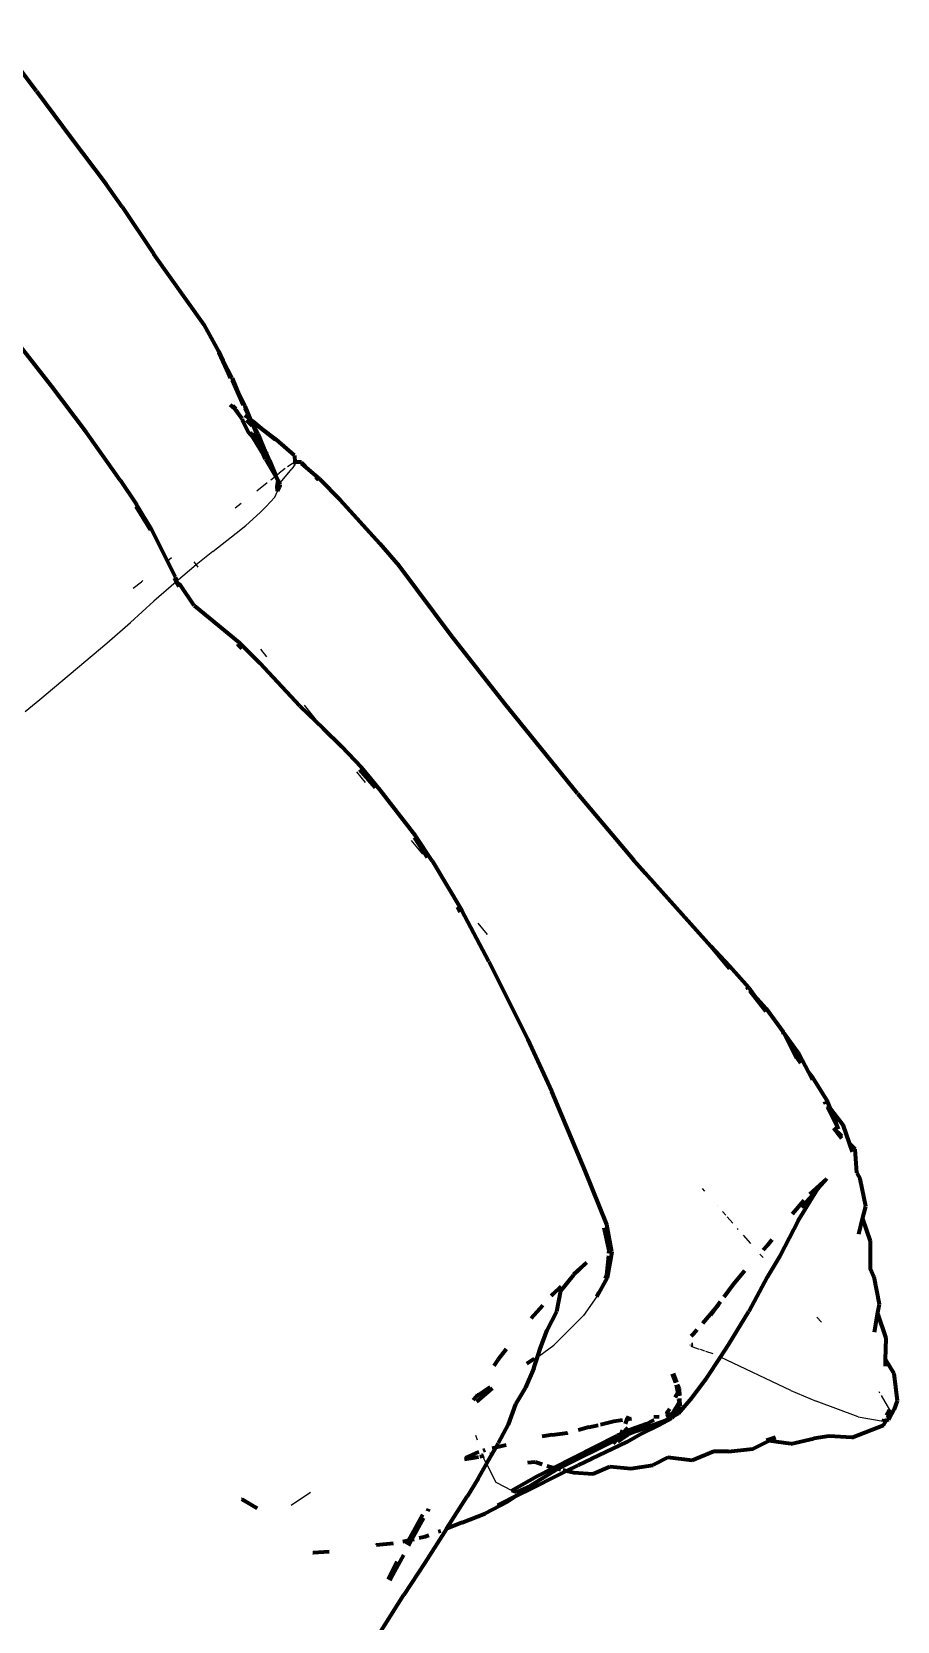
# Model space of a CAD drawing. Header units: millimetres. Extents: x 4307 to 31003, y 2809 to 20009.
# Drawn here: x 7253.3 to 7415.3, y 9174.7 to 9472.3 of the extents above; entities that cross this region are included whole.
import ezdxf

# ---------------------------------------------------------------- set-up
doc = ezdxf.new("R2010")
doc.units = ezdxf.units.MM
doc.layers.add('ProfileEdges', color=7, linetype='Continuous')

msp = doc.modelspace()

# ---------------------------------------------------------------- linework, layer by layer
for p, q in [((7302.57, 9391.74), (7302.07, 9391.44)), ((7298.06, 9388.45), (7298.91, 9389.13)), ((7298.91, 9389.13), (7299.02, 9389.21)), ((7299.02, 9389.21), (7299.61, 9389.68)), ((7300.75, 9390.56), (7299.61, 9389.68)), ((7299.89, 9387.94), (7302, 9390.47)), ((7302.07, 9391.44), (7301.15, 9390.86)), ((7302.6, 9391.38), (7302, 9390.47)), ((7295.41, 9386.36), (7297.4, 9387.93)), ((7298.79, 9385.19), (7299.33, 9386.31)), ((7299.27, 9387.22), (7299.68, 9387.69)), ((7299.68, 9387.69), (7299.89, 9387.94)), ((7291.39, 9383.21), (7292.49, 9384.07)), ((7296.07, 9382.35), (7297.19, 9383.44)), ((7297.19, 9383.44), (7298.79, 9385.19)), ((7291.54, 9378.48), (7293.36, 9379.86)), ((7296.07, 9382.35), (7293.36, 9379.86)), ((7287.18, 9375.02), (7291.54, 9378.48)), ((7279.45, 9373.83), (7278.71, 9373.24)), ((7287.18, 9375.02), (7284.11, 9372.5)), ((7284.11, 9372.5), (7280.31, 9369.37)), ((7283.65, 9373.11), (7284.11, 9372.5)), ((7284.11, 9372.5), (7284.42, 9372.09)), ((7272.29, 9368.13), (7273.84, 9369.36)), ((7274.13, 9369.59), (7273.84, 9369.36)), ((7280.31, 9369.37), (7276.14, 9365.71)), ((7271.81, 9361.74), (7276.14, 9365.71)), ((7267.38, 9357.86), (7271.81, 9361.74)), ((7254.81, 9347.29), (7267.38, 9357.86)), ((7297.31, 9355.28), (7296.16, 9356.76)), ((7252.05, 9345.08), (7254.81, 9347.29)), ((7307.82, 9341.87), (7304.37, 9346.27)), ((7315.76, 9331.75), (7314.16, 9333.79)), ((7324.34, 9320.94), (7324.66, 9320.53)), ((7324.66, 9320.53), (7326.41, 9318.37)), ((7338.58, 9303.32), (7336.83, 9305.46)), ((7379.25, 9255.29), (7378.85, 9255.75)), ((7381.65, 9252.55), (7381.63, 9252.58)), ((7383.24, 9250.74), (7382.61, 9251.46)), ((7384.53, 9249.27), (7383.47, 9250.48)), ((7385.55, 9248.1), (7385.4, 9248.27)), ((7387.86, 9245.46), (7386.49, 9247.02)), ((7390.18, 9242.81), (7389.6, 9243.48)), ((7359.08, 9235.53), (7356.58, 9231.98)), ((7351.02, 9226.44), (7356.58, 9231.98)), ((7401.11, 9230.73), (7400.23, 9231.7)), ((7348.22, 9224.35), (7351.02, 9226.44)), ((7376.67, 9226.22), (7378.24, 9225.7)), ((7378.38, 9225.65), (7379.22, 9225.37)), ((7379.38, 9225.32), (7380.75, 9224.87)), ((7347.94, 9224.18), (7346.01, 9223)), ((7348.22, 9224.35), (7347.94, 9224.18)), ((7381.82, 9224.38), (7381.86, 9224.36)), ((7395.35, 9217.91), (7382.21, 9224.2)), ((7374.37, 9216.92), (7374.21, 9217.62)), ((7374.57, 9215.85), (7374.47, 9216.36)), ((7395.35, 9217.91), (7400.1, 9215.93)), ((7411.85, 9217.73), (7411.97, 9217.53)), ((7412.28, 9217), (7413.87, 9214.31)), ((7407.99, 9213.01), (7400.1, 9215.93)), ((7407.99, 9213.01), (7412.65, 9212.19)), ((7336.39, 9209.58), (7336.69, 9208.72)), ((7337.55, 9206.22), (7337.56, 9206.17)), ((7337.65, 9205.92), (7337.74, 9205.66)), ((7337.74, 9205.66), (7337.92, 9205.13)), ((7337.92, 9205.13), (7338.24, 9204.52)), ((7338.3, 9204.41), (7338.42, 9204.19)), ((7338.42, 9204.19), (7340.18, 9200.8)), ((7301.87, 9196.48), (7305.45, 9198.9)), ((7340.18, 9200.8), (7343.17, 9199.23))]:
    msp.add_line(p, q)
at = {"layer": 'ProfileEdges', "lineweight": 211}
for p, q in [((7254.22, 9461.18), (7245.83, 9472.32)), ((7254.22, 9461.18), (7260.68, 9452.45)), ((7260.68, 9452.45), (7267.23, 9443.78)), ((7270.25, 9439.52), (7267.23, 9443.78)), ((7270.25, 9439.52), (7276.17, 9430.69)), ((7285.58, 9417.48), (7276.17, 9430.69)), ((7256.98, 9405.99), (7246.87, 9418.8)), ((7288.35, 9412.47), (7285.58, 9417.48)), ((7289.12, 9410.71), (7288.35, 9412.47)), ((7288.3, 9412.27), (7290.51, 9407.55)), ((7289.12, 9410.71), (7288.3, 9412.27)), ((7290.8, 9407.5), (7289.12, 9410.71)), ((7290.51, 9407.55), (7289.12, 9410.71)), ((7290.8, 9407.5), (7291.48, 9405.81)), ((7290.85, 9407.11), (7292.86, 9402.41)), ((7291.48, 9405.81), (7290.85, 9407.11)), ((7263.53, 9397.29), (7256.98, 9405.99)), ((7293.25, 9402.23), (7291.48, 9405.81)), ((7291.48, 9405.81), (7292.86, 9402.41)), ((7290.58, 9402.34), (7290.46, 9402.48)), ((7290.58, 9402.34), (7291.48, 9401.5)), ((7291.15, 9401.97), (7290.58, 9402.34)), ((7291.48, 9401.73), (7290.93, 9402.29)), ((7291.15, 9401.97), (7290.93, 9402.29)), ((7291.48, 9401.73), (7291.15, 9401.97)), ((7291.48, 9401.5), (7291.15, 9401.97)), ((7291.48, 9401.5), (7291.83, 9401.16)), ((7292.66, 9399.84), (7291.48, 9401.5)), ((7294.22, 9399.73), (7293.16, 9400.5)), ((7293.23, 9401.87), (7294.22, 9399.73)), ((7294.34, 9399.68), (7293.23, 9401.87)), ((7294.34, 9399.68), (7293.25, 9402.23)), ((7292.66, 9399.84), (7292.72, 9399.7)), ((7292.72, 9399.7), (7293.79, 9397.38)), ((7292.96, 9399.36), (7292.72, 9399.7)), ((7294.5, 9398.64), (7293.53, 9399.64)), ((7293.58, 9399.51), (7294.5, 9398.64)), ((7294.22, 9399.73), (7295.38, 9397.24)), ((7294.34, 9399.68), (7294.22, 9399.73)), ((7294.36, 9399.63), (7294.34, 9399.68)), ((7295.68, 9397.02), (7294.36, 9399.63)), ((7295.38, 9397.24), (7294.36, 9399.63)), ((7294.73, 9399.36), (7294.36, 9399.63)), ((7296.29, 9398.08), (7294.73, 9399.36)), ((7298.91, 9395.92), (7294.8, 9399.2)), ((7294.8, 9399.2), (7296.29, 9398.08)), ((7298.91, 9395.92), (7296.29, 9398.08)), ((7296.29, 9398.08), (7299.11, 9395.95)), ((7269.83, 9388.4), (7263.53, 9397.29)), ((7294.8, 9396.23), (7293.79, 9397.38)), ((7294.16, 9397.29), (7294.59, 9396.75)), ((7294.8, 9396.23), (7294.16, 9397.29)), ((7294.74, 9397.25), (7295.52, 9395.6)), ((7296.67, 9393.15), (7294.8, 9396.23)), ((7295.71, 9395.19), (7294.8, 9396.23)), ((7294.91, 9396.36), (7295.52, 9395.6)), ((7295.52, 9395.6), (7295.57, 9395.52)), ((7295.57, 9395.52), (7295.71, 9395.19)), ((7295.57, 9395.52), (7297.15, 9393.56)), ((7297.15, 9393.56), (7295.68, 9397.02)), ((7295.77, 9395.12), (7295.71, 9395.19)), ((7295.77, 9395.12), (7296.96, 9392.67)), ((7296.67, 9393.15), (7295.77, 9395.12)), ((7297.15, 9393.56), (7295.77, 9395.12)), ((7302.5, 9392.97), (7299.11, 9395.95)), ((7296.96, 9392.67), (7296.67, 9393.15)), ((7297.05, 9392.33), (7296.67, 9393.15)), ((7297.05, 9392.33), (7298.91, 9389.13)), ((7297.17, 9393.52), (7297.15, 9393.56)), ((7297.8, 9392.04), (7297.17, 9393.52)), ((7297.17, 9393.52), (7297.35, 9393.32)), ((7297.8, 9392.04), (7299.02, 9389.21)), ((7302.5, 9392.97), (7302.57, 9391.74)), ((7303.77, 9391.76), (7302.57, 9391.74)), ((7302.6, 9391.38), (7302.57, 9391.74)), ((7303.77, 9391.76), (7305.19, 9390.3)), ((7298.91, 9389.13), (7299.44, 9388.25)), ((7299.02, 9389.21), (7299.44, 9388.25)), ((7305.19, 9390.3), (7303.81, 9391.49)), ((7307.22, 9388.55), (7305.19, 9390.3)), ((7306.56, 9388.89), (7306.5, 9388.92)), ((7306.56, 9388.89), (7306.98, 9388.46)), ((7269.83, 9388.4), (7272.94, 9383.85)), ((7299.27, 9387.22), (7299.44, 9388.25)), ((7299.33, 9386.31), (7299.27, 9387.22)), ((7299.66, 9387.05), (7299.33, 9386.31)), ((7299.44, 9388.25), (7299.48, 9388.5)), ((7299.44, 9388.25), (7299.48, 9388.15)), ((7299.48, 9388.15), (7299.51, 9388.1)), ((7299.51, 9388.1), (7299.68, 9387.69)), ((7299.77, 9387.48), (7299.66, 9387.05)), ((7299.68, 9387.69), (7299.77, 9387.48)), ((7311.06, 9384.7), (7307.22, 9388.55)), ((7275.45, 9379.18), (7272.87, 9383.45)), ((7275.75, 9379.19), (7272.94, 9383.85)), ((7311.06, 9384.7), (7318.44, 9376.54)), ((7275.45, 9379.18), (7275.53, 9379.01)), ((7278.71, 9373.24), (7275.75, 9379.19)), ((7318.44, 9376.54), (7322.06, 9372.31)), ((7280.23, 9370.19), (7278.71, 9373.24)), ((7325.4, 9367.88), (7322.06, 9372.31)), ((7280, 9370), (7280.31, 9369.37)), ((7280.23, 9370.19), (7280.31, 9369.37)), ((7280.89, 9368.49), (7280.31, 9369.37)), ((7280.31, 9369.37), (7281.16, 9368.72)), ((7283.7, 9364.92), (7281.16, 9368.72)), ((7331.81, 9359.3), (7325.4, 9367.88)), ((7283.7, 9364.92), (7292.11, 9357.98)), ((7341.82, 9346.49), (7331.81, 9359.3)), ((7291.8, 9357.71), (7291.91, 9357.62)), ((7291.91, 9357.62), (7292.62, 9356.86)), ((7295.97, 9354.09), (7292.11, 9357.98)), ((7303.46, 9346.07), (7295.97, 9354.09)), ((7303.46, 9346.07), (7307.82, 9341.87)), ((7355.43, 9329.69), (7341.82, 9346.49)), ((7307.82, 9341.87), (7311.3, 9338.52)), ((7315.01, 9334.55), (7311.3, 9338.52)), ((7314.63, 9334.2), (7317.6, 9330.81)), ((7318.5, 9330.35), (7315.01, 9334.55)), ((7325.18, 9321.71), (7318.5, 9330.35)), ((7355.43, 9329.69), (7365.96, 9317.32)), ((7324.9, 9321.45), (7327.32, 9317.74)), ((7328.25, 9317.11), (7325.18, 9321.71)), ((7368.19, 9314.69), (7365.7, 9317.45)), ((7365.96, 9317.32), (7380.4, 9301.11)), ((7328.25, 9317.11), (7333.83, 9307.81)), ((7333.49, 9307.52), (7333.01, 9308.4)), ((7338.87, 9298.27), (7333.83, 9307.81)), ((7380.4, 9301.11), (7383.88, 9296.96)), ((7383.92, 9297.41), (7380.4, 9301.11)), ((7338.87, 9298.27), (7346.14, 9283.67)), ((7387.49, 9293.34), (7383.92, 9297.41)), ((7387.4, 9293.16), (7387.14, 9293.49)), ((7387.14, 9293.49), (7387.41, 9293.19)), ((7387.49, 9293.34), (7388.46, 9292.02)), ((7387.68, 9292.9), (7388.46, 9292.02)), ((7390.69, 9288.99), (7387.75, 9292.72)), ((7388.46, 9292.02), (7390.73, 9289.48)), ((7388.46, 9292.02), (7390.69, 9288.99)), ((7390.73, 9289.48), (7393.96, 9285.11)), ((7393.86, 9285), (7394.01, 9284.71)), ((7393.98, 9284.94), (7393.9, 9285.05)), ((7394.17, 9284.69), (7393.96, 9285.11)), ((7396.92, 9280.94), (7394.17, 9284.69)), ((7396.41, 9280.15), (7394.17, 9284.69)), ((7350.67, 9273.91), (7346.14, 9283.67)), ((7397.24, 9279.24), (7396.11, 9280.86)), ((7396.11, 9280.86), (7397.2, 9279.44)), ((7398.73, 9277.47), (7396.92, 9280.94)), ((7398.73, 9277.47), (7399.44, 9276.56)), ((7399.46, 9276.08), (7398.73, 9277.47)), ((7399.44, 9276.56), (7402.3, 9271.91)), ((7356.87, 9259.08), (7350.67, 9273.91)), ((7401.95, 9271.62), (7401.74, 9272.05)), ((7401.74, 9272.05), (7402.02, 9271.68)), ((7404.28, 9266.86), (7402.26, 9270.99)), ((7402.27, 9271.35), (7402.78, 9270.69)), ((7402.78, 9270.69), (7402.3, 9271.91)), ((7402.78, 9270.69), (7405.09, 9267.67)), ((7404.28, 9266.86), (7402.78, 9270.69)), ((7404.97, 9265.54), (7403.45, 9267.04)), ((7404.94, 9265.11), (7403.45, 9267.04)), ((7405.09, 9267.67), (7406.29, 9264.24)), ((7407.41, 9263.13), (7406.29, 9264.24)), ((7406.29, 9264.24), (7406.85, 9262.63)), ((7407.72, 9258.69), (7407.41, 9263.13)), ((7360.91, 9249.04), (7356.87, 9259.08)), ((7407.72, 9258.69), (7408.37, 9257.56)), ((7396.74, 9249.72), (7400.42, 9255.67)), ((7397.36, 9252.25), (7400.42, 9255.67)), ((7398.91, 9254.7), (7402.13, 9257.58)), ((7400.42, 9255.67), (7400.53, 9255.84)), ((7402.13, 9257.58), (7400.53, 9255.84)), ((7409.42, 9252.46), (7408.37, 9257.56)), ((7395.68, 9251.02), (7397.85, 9253.56)), ((7408.82, 9250.09), (7409.42, 9252.46)), ((7361.85, 9243.88), (7360.91, 9249.04)), ((7396.74, 9249.72), (7393.36, 9243.22)), ((7408.1, 9247.2), (7408.82, 9250.09)), ((7408.82, 9250.09), (7410.21, 9245.88)), ((7361.39, 9244.17), (7360.43, 9248.38)), ((7391.15, 9245.3), (7391.87, 9246.21)), ((7391.83, 9246.04), (7391.15, 9245.3)), ((7410.21, 9245.88), (7410.22, 9240.78)), ((7360.95, 9239.51), (7361.29, 9243.15)), ((7361.85, 9243.88), (7360.99, 9239.06)), ((7361.33, 9243.58), (7361.39, 9244.17)), ((7390.2, 9244.27), (7390.96, 9245.06)), ((7391.15, 9245.3), (7390.96, 9245.06)), ((7393.36, 9243.22), (7390.97, 9239.15)), ((7354.73, 9239.56), (7357.18, 9241.9)), ((7354.74, 9239.71), (7357.18, 9241.9)), ((7384.66, 9237.87), (7386.79, 9240.42)), ((7410.91, 9239.25), (7410.22, 9240.78)), ((7410.22, 9240.78), (7410.22, 9240.64)), ((7352.32, 9237.42), (7350.87, 9236.02)), ((7352.36, 9236.6), (7354.73, 9239.56)), ((7352.36, 9236.6), (7352.41, 9236.85)), ((7360.99, 9239.06), (7359.08, 9235.53)), ((7360.66, 9238.88), (7360.95, 9239.51)), ((7382.9, 9235.5), (7384.66, 9237.87)), ((7390.97, 9239.15), (7387.52, 9232.76)), ((7410.91, 9239.25), (7411.89, 9234.12)), ((7348.95, 9233.85), (7346.8, 9231.43)), ((7350.87, 9236.02), (7350.54, 9235.65)), ((7351.6, 9232.76), (7352.36, 9236.6)), ((7359.08, 9235.53), (7359.47, 9236.35)), ((7381.42, 9233.49), (7382.23, 9234.59)), ((7381.83, 9233.98), (7381.42, 9233.49)), ((7411.89, 9234.12), (7411.61, 9232.52)), ((7349.8, 9229.25), (7351.6, 9232.76)), ((7378.91, 9230.57), (7381.42, 9233.49)), ((7380.4, 9232.12), (7381.42, 9233.49)), ((7383.72, 9226.5), (7387.52, 9232.76)), ((7411.61, 9232.52), (7410.97, 9228.87)), ((7413.24, 9227.71), (7411.61, 9232.52)), ((7348.5, 9225.92), (7349.8, 9229.25)), ((7376.7, 9228.11), (7377.17, 9228.55)), ((7377.17, 9228.55), (7377.87, 9229.36)), ((7342.07, 9225.67), (7340.53, 9223.68)), ((7347.94, 9224.18), (7348.5, 9225.92)), ((7376.76, 9226.42), (7376.77, 9226.46)), ((7377.04, 9226.49), (7376.77, 9226.46)), ((7382.21, 9224.2), (7383.72, 9226.5)), ((7413.11, 9223.68), (7413.24, 9227.71)), ((7340.53, 9223.68), (7339.8, 9222.57)), ((7347.27, 9222.11), (7345.7, 9218.51)), ((7345.99, 9223.02), (7347.35, 9223.93)), ((7347.27, 9222.11), (7347.94, 9224.18)), ((7379.68, 9220.33), (7382.21, 9224.2)), ((7413.07, 9222.52), (7413.11, 9223.68)), ((7413.11, 9223.68), (7414.67, 9221.11)), ((7373.85, 9219.41), (7373.24, 9221.05)), ((7373.33, 9221.15), (7373.98, 9219.46)), ((7374.22, 9217.73), (7373.99, 9218.98)), ((7374.13, 9219.07), (7374.47, 9218.2)), ((7376.85, 9216.57), (7379.68, 9220.33)), ((7414.67, 9221.11), (7415.28, 9215.99)), ((7335.95, 9216.21), (7336.56, 9216.89)), ((7339.1, 9218.02), (7336.52, 9215.83)), ((7336.67, 9217.11), (7336.56, 9216.89)), ((7336.56, 9216.89), (7336.71, 9217)), ((7336.67, 9217.11), (7336.71, 9217.14)), ((7336.71, 9217), (7339.08, 9218.62)), ((7339.52, 9218.32), (7339.1, 9218.02)), ((7345.7, 9218.51), (7343.84, 9215.36)), ((7374.21, 9217.62), (7373.65, 9216.64)), ((7373.81, 9216.7), (7374.21, 9217.62)), ((7374.2, 9217.7), (7374.22, 9217.73)), ((7374.21, 9217.62), (7374.2, 9217.7)), ((7374.33, 9216.91), (7374.21, 9217.62)), ((7374.47, 9218.2), (7374.22, 9217.73)), ((7376.85, 9216.57), (7374.31, 9213.57)), ((7374.52, 9215.77), (7374.43, 9216.32)), ((7374.47, 9218.2), (7374.54, 9216.99)), ((7374.57, 9216.46), (7374.57, 9215.85)), ((7415.28, 9215.99), (7414.71, 9214.43)), ((7343.84, 9215.36), (7342.46, 9211.58)), ((7364.77, 9212.56), (7365, 9213.13)), ((7373.35, 9213.08), (7371.87, 9212.33)), ((7373.28, 9213.68), (7372.01, 9213.09)), ((7372.08, 9213.51), (7372.76, 9214.53)), ((7372.29, 9214.03), (7372.12, 9213.7)), ((7373.35, 9213.08), (7373.12, 9212.74)), ((7373.28, 9213.68), (7374.52, 9215.77)), ((7374.65, 9214.95), (7373.35, 9213.08)), ((7374.31, 9213.57), (7373.35, 9213.08)), ((7374.52, 9215.77), (7374.57, 9215.85)), ((7374.65, 9214.95), (7374.52, 9215.77)), ((7374.57, 9215.85), (7374.65, 9214.95)), ((7413.29, 9213.31), (7413.87, 9214.31)), ((7413.49, 9212.81), (7413.81, 9213.38)), ((7414.71, 9214.43), (7413.64, 9212.46)), ((7413.81, 9213.38), (7413.87, 9214.31)), ((7342.46, 9211.58), (7340.63, 9208.06)), ((7350.68, 9209.67), (7353.59, 9210.03)), ((7353.59, 9210.03), (7353.47, 9209.96)), ((7357.6, 9211.05), (7355.57, 9210.53)), ((7357.6, 9211.05), (7359.33, 9211.48)), ((7359.76, 9211.58), (7362.26, 9212.2)), ((7362.26, 9212.2), (7363.9, 9212.43)), ((7364.19, 9210.08), (7363.42, 9209.06)), ((7363.66, 9209.86), (7363.92, 9210.49)), ((7364.78, 9210.9), (7363.95, 9209.98)), ((7364.19, 9210.08), (7363.95, 9209.98)), ((7364.78, 9210.9), (7364.19, 9210.08)), ((7365.51, 9210.61), (7364.19, 9210.08)), ((7364.41, 9212.51), (7364.77, 9212.56)), ((7364.43, 9211.73), (7364.77, 9212.56)), ((7364.77, 9212.56), (7365.55, 9212.67)), ((7364.84, 9210.92), (7364.78, 9210.9)), ((7368.28, 9211.62), (7364.86, 9209.7)), ((7366.54, 9210.36), (7364.86, 9209.7)), ((7368.28, 9211.62), (7365.51, 9210.61)), ((7366.54, 9210.36), (7371.87, 9212.33)), ((7367.22, 9209.74), (7370.66, 9211.48)), ((7369.47, 9212.29), (7368.28, 9211.62)), ((7368.91, 9211.85), (7368.28, 9211.62)), ((7369.76, 9212.38), (7369.47, 9212.29)), ((7370.74, 9213), (7369.73, 9212.97)), ((7370.66, 9211.48), (7373.12, 9212.74)), ((7406.8, 9209.17), (7412.73, 9211.44)), ((7412.65, 9212.19), (7412.87, 9212.58)), ((7413.24, 9212.35), (7412.65, 9212.19)), ((7412.73, 9211.44), (7413.24, 9212.35)), ((7413.24, 9212.35), (7413.33, 9212.51)), ((7413.64, 9212.46), (7413.24, 9212.35)), ((7338.42, 9204.19), (7340.2, 9207.3)), ((7339.48, 9207.13), (7340.2, 9207.3)), ((7340.2, 9207.3), (7340.63, 9208.06)), ((7340.2, 9207.3), (7342.07, 9207.76)), ((7350.68, 9209.67), (7348.84, 9209.3)), ((7350.96, 9203.47), (7362.87, 9209.54)), ((7362.89, 9208.79), (7351.85, 9203.26)), ((7353.47, 9209.96), (7353.06, 9209.89)), ((7358.1, 9205.15), (7364.77, 9208.36)), ((7362.89, 9208.79), (7362.13, 9207.95)), ((7363.66, 9209.86), (7362.87, 9209.54)), ((7363.5, 9209.47), (7362.89, 9208.79)), ((7363.3, 9209), (7362.89, 9208.79)), ((7362.98, 9208.38), (7364.82, 9209.67)), ((7363.42, 9209.06), (7363.22, 9208.8)), ((7363.22, 9208.8), (7363.3, 9209)), ((7363.3, 9209), (7363.5, 9209.47)), ((7363.42, 9209.06), (7363.3, 9209)), ((7363.9, 9209.3), (7363.42, 9209.06)), ((7363.95, 9209.98), (7363.5, 9209.47)), ((7363.5, 9209.47), (7363.66, 9209.86)), ((7363.95, 9209.98), (7363.66, 9209.86)), ((7364.82, 9209.67), (7363.9, 9209.3)), ((7364.77, 9208.36), (7367.22, 9209.74)), ((7364.82, 9209.67), (7364.86, 9209.7)), ((7388.28, 9207.02), (7391.26, 9208.54)), ((7392.49, 9209.17), (7390.81, 9208.6)), ((7391.26, 9208.54), (7390.81, 9208.6)), ((7391.26, 9208.54), (7392.49, 9209.17)), ((7395.4, 9207.93), (7391.26, 9208.54)), ((7395.4, 9207.93), (7399.65, 9208.95)), ((7402.58, 9209.38), (7399.65, 9208.95)), ((7406.8, 9209.17), (7402.58, 9209.38)), ((7336.23, 9205.34), (7334.31, 9205.05)), ((7337.01, 9206.44), (7334.46, 9205.36)), ((7336.9, 9205.48), (7336.23, 9205.34)), ((7336.86, 9201.46), (7338.42, 9204.19)), ((7337.74, 9205.66), (7337.19, 9205.54)), ((7337.91, 9205.7), (7337.74, 9205.66)), ((7337.82, 9206.72), (7338.19, 9206.81)), ((7339.12, 9205.96), (7339.02, 9205.94)), ((7346.17, 9204.49), (7347.55, 9204.56)), ((7347.55, 9204.56), (7348.84, 9204.14)), ((7358.1, 9205.15), (7355.55, 9203.95)), ((7372.33, 9205.41), (7369.55, 9203.99)), ((7376.89, 9204.82), (7372.33, 9205.41)), ((7380.95, 9206.54), (7376.89, 9204.82)), ((7383.74, 9206.54), (7380.95, 9206.54)), ((7383.74, 9206.54), (7388.28, 9207.02)), ((7336.86, 9201.46), (7334.78, 9198.12)), ((7343.17, 9199.23), (7347.88, 9201.91)), ((7345.58, 9198.94), (7353.03, 9202.74)), ((7351.4, 9203.04), (7346.67, 9200.1)), ((7347.88, 9201.91), (7350.96, 9203.47)), ((7349.74, 9203.86), (7350.85, 9203.5)), ((7350.85, 9203.5), (7350.96, 9203.47)), ((7350.96, 9203.47), (7351.85, 9203.26)), ((7351.85, 9203.26), (7351.4, 9203.04)), ((7351.85, 9203.26), (7352.27, 9203.17)), ((7352.72, 9203.06), (7353.38, 9202.91)), ((7353.03, 9202.74), (7353.38, 9202.91)), ((7353.38, 9202.91), (7355.55, 9203.95)), ((7353.38, 9202.91), (7354.75, 9202.59)), ((7354.75, 9202.59), (7358.29, 9202.31)), ((7358.29, 9202.31), (7361.51, 9203.74)), ((7361.51, 9203.74), (7365.45, 9203.31)), ((7365.45, 9203.31), (7369.55, 9203.99)), ((7340.51, 9196.47), (7344.61, 9198.61)), ((7344.02, 9198.93), (7343.17, 9199.23)), ((7345.58, 9198.94), (7343.84, 9198.09)), ((7344.61, 9198.61), (7343.84, 9198.09)), ((7346.67, 9200.1), (7344.02, 9198.93)), ((7344.61, 9198.61), (7345.5, 9199.21)), ((7292.63, 9197.53), (7292.59, 9197.55)), ((7295.49, 9195.91), (7292.63, 9197.53)), ((7292.72, 9197.62), (7295.49, 9195.91)), ((7327.59, 9195.81), (7327.36, 9195.37)), ((7330.91, 9192.03), (7334.78, 9198.12)), ((7342.25, 9197.02), (7338.16, 9194.9)), ((7343.84, 9198.09), (7340.51, 9196.47)), ((7343.84, 9198.09), (7342.25, 9197.02)), ((7323.82, 9189.84), (7326.52, 9194.73)), ((7326.62, 9194.03), (7324.41, 9189.97)), ((7333.87, 9193.25), (7331.23, 9192.15)), ((7333.87, 9193.25), (7338.16, 9194.9)), ((7317.85, 9189.02), (7320.99, 9189.37)), ((7323.82, 9189.84), (7322.79, 9189.61)), ((7323.44, 9189.14), (7323.82, 9189.84)), ((7324.41, 9189.97), (7323.81, 9188.87)), ((7324.41, 9189.97), (7323.82, 9189.84)), ((7324.88, 9190.07), (7324.41, 9189.97)), ((7326.92, 9190.52), (7325.8, 9190.27)), ((7330.91, 9192.03), (7326.86, 9185.68)), ((7327.65, 9190.8), (7326.92, 9190.52)), ((7329.81, 9191.61), (7329.37, 9191.45)), ((7331.23, 9192.15), (7330.91, 9192.03)), ((7305.9, 9187.54), (7305.97, 9187.54)), ((7308.99, 9187.71), (7305.97, 9187.54)), ((7317.78, 9189.01), (7317.85, 9189.02)), ((7322.87, 9187.14), (7320.83, 9183.39)), ((7320.04, 9182.59), (7321.73, 9185.92)), ((7320.83, 9183.39), (7320.32, 9182.37)), ((7326.86, 9185.68), (7322.93, 9179.69)), ((7317.04, 9170.25), (7322.93, 9179.69))]:
    msp.add_line(p, q, dxfattribs=at)

doc.saveas('drawing.dxf')
